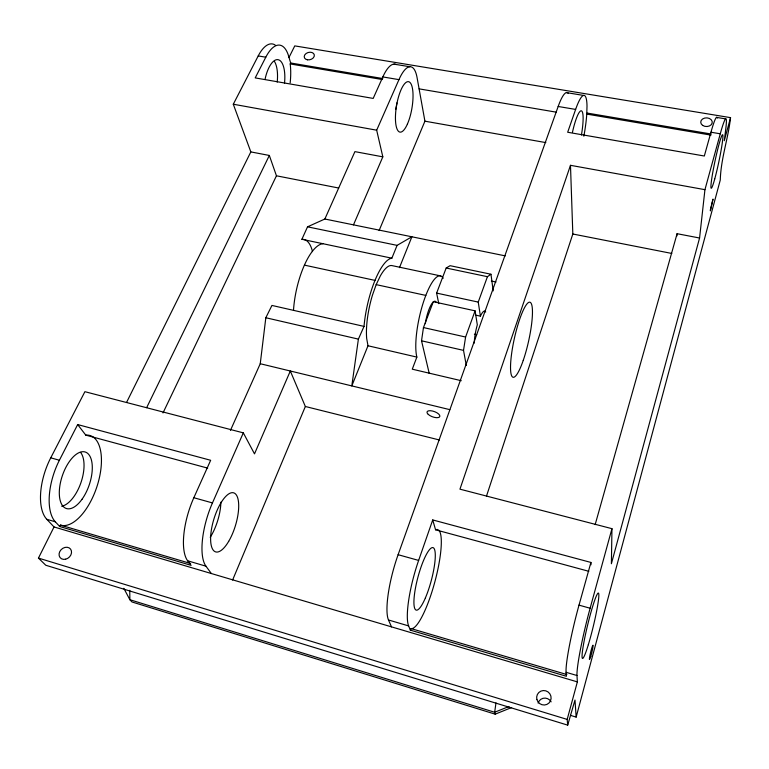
<?xml version="1.0" encoding="UTF-8"?>
<svg xmlns="http://www.w3.org/2000/svg" width="769" height="769" viewBox="0 0 769 769"><rect width="100%" height="100%" fill="white"/><g stroke="black" fill="none" stroke-linecap="round" stroke-linejoin="round"><path stroke-width="1.15" d="M704.942 189.674L570.483 165.316L459.949 489.161L611.951 528.668L611.393 563.735L699.569 238.015L704.942 189.674L720.274 133.796A43.477 3.095 -78 0 1 725.725 129.259L724.292 140.698L730.55 117.647L294.777 45.89L288.942 57.55M676.893 235.968L677.085 233.699L699.569 238.015M230.45 430.4L260.249 363.727L265.824 317.741L271.938 305.437L364.025 326.402A51.696 15.332 -77.5 0 1 391.854 258.201L397.092 245.369L411.896 236.765L399.457 267.66M730.55 117.647C728.185 138.66 720.889 158.683 720.274 180.023L576.154 717.093L570.435 715.353M364.025 326.402L358.392 339.119L351.798 385.932L367.995 345.762L366.688 338.523A44.237 13.111 -77.5 0 1 372.475 295.085L376.176 284.626L380.319 275.956A44.237 13.111 -77.5 0 1 392.277 265.661L440.656 275.917M495.986 702.876L494.659 712.257L495.188 714.161L511.616 707.538M429.237 373.455L421.527 340.802L423.459 327.565L433.322 301.717L475.079 310.839L477.309 324.806A19.994 4.403 -77.4 0 0 474.281 343.109M466.302 365.477L463.524 350.376L465.601 337.033L475.079 310.839M449.807 409.646L290.317 371.004L254.501 453.873L243.321 432.86L84.898 391.69L50.744 457.834A47.082 22.762 -71.1 0 0 46.803 519.296L54.032 526.957L38.45 558.092L45.784 565.253L567.695 725.138L567.176 719.419L577.365 681.892L576.981 675.518A53.263 4.604 -76.4 0 1 590.121 608.241L611.951 528.668M579.009 605.136L590.919 562.437L432.726 519.94L418.634 560.418A51.263 10.91 -74.9 0 0 408.637 625.918L410.338 630.147L566.407 676.268L566.08 672.308A53.128 5.027 -76.3 0 1 579.009 605.136L590.121 608.241M717.237 118.118A43.391 3.384 -78.1 0 0 710.96 132.22L704.327 156.011L567.676 132.249L575.625 109.419A42.132 7.44 -79.1 0 1 587.007 106.045L586.766 114.1A42.132 7.44 -79.1 0 1 583.863 136.2M595.158 524.621L677.085 233.699M486.46 496.178L572.828 234.007L570.483 165.316M410.338 630.147L410.896 628.523A51.263 10.91 -74.9 0 0 434.206 584.219A51.263 10.91 -74.9 0 0 438.465 529.956M391.508 626.87L388.48 619.977A51.023 11.631 -74.8 0 1 398.111 554.699L558.169 106.478A41.978 7.94 -79.2 0 1 568.349 93.52M475.732 315.136L480.414 316.165L478.241 302.092L487.431 276.686L490.968 274.235L493.198 290.884M443.184 278.263A44.737 11.583 -77.4 0 0 423.815 300.977A44.737 11.583 -77.4 0 0 416.856 357.095L412.271 369.187L461.275 380.703M438.772 303.659L436.619 293.095L446.183 268.025L450.096 265.69L490.968 274.235M567.695 725.138L574.991 700.05L576.154 717.093M232.613 580.009L305.351 406.493L290.317 371.004L260.249 363.727M379.098 230.565L424.921 121.185L417.067 77.602A40.517 12.371 -80.4 0 0 398.948 79.64L382.837 76.929L373.186 98.422L255.202 77.9L265.795 57.204A39.306 15.813 -81.6 0 1 288.625 56.118L290.672 62.991L290.201 63.942A39.306 15.813 -81.6 0 1 290.173 82.812M391.854 258.201L301.89 239.284L307.533 226.826L324.864 219.011L353.48 224.856L382.827 156.847L376.675 130.192L398.948 79.64M211.331 573.53L205.967 566.195A48.899 17.841 -73 0 1 212.455 502.926L243.321 432.86M324.864 219.011L354.913 151.628L382.827 156.847M193.836 497.735L210.658 460.285L77.669 424.565L59.396 460.247A47.178 22.512 -71.3 0 0 55.32 521.805L59.732 526.525L191.106 565.35L187.655 560.793A48.687 18.427 -72.9 0 1 193.836 497.735L212.455 502.926M162.999 412.924L276.446 175.793L269.333 155.453L250.838 151.906L233.295 104.219L258.221 55.926A39.238 16.005 -81.7 0 1 275.254 45.092M146.658 407.657L269.333 155.453M126.616 402.312L250.838 151.906M59.732 526.525L60.443 525.102A47.178 22.512 -71.3 0 0 98.163 482.596A47.178 22.512 -71.3 0 0 85.772 435.119L77.669 424.565M508.972 706.49L494.659 712.257L129.874 599.714L123.809 588.314M393.939 64.125L409.79 66.74M566.407 92.597L583.556 95.433M716.487 117.378L725.628 118.887M258.221 55.926L265.795 57.204M558.169 106.478L575.625 109.419M710.96 132.22L720.274 133.796M290.672 62.991L382.818 78.553M587.122 113.062L711.258 134.027M290.201 63.942L382.376 79.534M586.766 114.1L710.96 135.104M419.095 88.858L556.41 112.187M424.921 121.185L545.846 142.601M233.295 104.219L376.675 130.192M276.446 175.793L338.696 188.03M572.828 234.007L671.808 253.453M353.48 224.856L505.291 255.885M307.533 226.826L397.092 245.369M446.183 268.025L487.431 276.686M491.333 281.031L496.024 282.021M436.619 293.095L478.241 302.092M304.418 265.122L375.012 280.397M376.176 284.626L425.815 295.411M474.386 334.207L476.674 334.717M423.459 327.565L465.601 337.033M421.527 340.802L463.524 350.376M265.824 317.741L358.392 339.119M367.995 345.762L416.856 357.095M305.351 406.493L439.397 439.983M85.772 435.119L207.697 468.129M432.726 519.94L435.581 529.812L588.823 571.3M50.744 457.834L59.396 460.247M398.111 554.699L418.634 560.418M46.803 519.296L55.32 521.805M187.655 560.793L205.967 566.195M388.48 619.977L408.637 625.918M566.08 672.308L576.981 675.518M60.443 525.102L190.606 563.514M410.896 628.523L566.878 674.557M54.032 526.957L577.365 681.892M38.45 558.092L567.176 719.419M495.188 714.161L131.97 601.964L129.874 599.714L129.759 590.323M590.919 562.437L590.976 564.802M425.315 323.662A18.831 4.874 -77.4 0 1 430.496 305.975A18.831 4.874 -77.4 0 1 436.206 302.13M435.581 529.812A51.263 10.91 -74.9 0 1 437.609 529.543M382.837 76.929A40.363 12.804 -80.6 0 1 396.141 64.558M572.482 132.191A26.607 4.691 -79.1 0 1 581.441 110.842A26.607 4.691 -79.1 0 1 581.422 135.027M265.161 78.803A24.819 9.978 -81.6 0 1 278.272 59.722A24.819 9.978 -81.6 0 1 284.492 83.36M274.437 61.395A24.771 10.103 -81.7 0 1 277.205 82.091M396.881 102.911A25.483 8.084 -80.6 0 1 395.766 109.342M80.591 452.393A29.722 14.371 -71.1 0 1 80.812 483.028A29.722 14.371 -71.1 0 1 61.674 506.252M220.895 502.138A30.741 11.631 -72.9 0 1 210.216 537.3M293.498 310.349A50.879 17.793 -77.5 0 1 322.97 243.715M304.322 239.543A50.619 18.523 -77.5 0 1 312.502 251.598M301.89 239.284A50.619 18.523 -77.5 0 1 303.534 239.361M538.108 703.116A7.2 7.046 49.7 0 1 551.133 701.837M480.414 316.165A19.994 4.403 -77.4 0 1 485.72 312.003M710.421 209.706L710.373 210.879L713.007 199.094L710.421 209.706M588.333 644.691A33.625 2.903 -76.4 0 0 598.57 593.255A33.625 2.903 -76.4 0 0 584.45 639.424A33.625 2.903 -76.4 0 0 588.333 644.691M714.737 178.966A27.453 1.961 -78 0 0 722.841 135.094A27.453 1.961 -78 0 0 713.142 170.401A27.453 1.961 -78 0 0 714.737 178.966M407.407 124.069A25.579 7.805 -80.4 0 0 409.752 82.264A25.579 7.805 -80.4 0 0 395.545 114.331A25.579 7.805 -80.4 0 0 407.407 124.069M425.411 597.878A32.365 6.883 -75 0 0 433.466 547.845A32.365 6.883 -75 0 0 414.962 590.957A32.365 6.883 -75 0 0 425.411 597.878M82.043 499.235A29.789 14.207 -71.3 0 0 85.936 452.278A29.789 14.207 -71.3 0 0 59.453 489.295A29.789 14.207 -71.3 0 0 82.043 499.235M228.681 541.357A30.875 11.256 -73 0 0 234.276 493.073A30.875 11.256 -73 0 0 210.994 532.629A30.875 11.256 -73 0 0 228.681 541.357M702.645 125.405A5.777 4.345 0.9 0 0 712.152 123.127A5.777 4.345 0.9 0 0 704.702 118.061A5.777 4.345 0.9 0 0 702.645 125.405M307.446 59.809A5.152 3.72 -15.1 0 0 314.29 54.849A5.152 3.72 -15.1 0 0 306.1 53.503A5.152 3.72 -15.1 0 0 307.446 59.809M536.868 699.425A7.315 7.171 46 0 0 548.941 703.058A7.315 7.171 46 0 0 545.827 690.841A7.315 7.171 46 0 0 536.868 699.425M65.605 559.217A6.758 5.527 -41.1 0 0 70.556 549.076A6.758 5.527 -41.1 0 0 59.742 551.652A6.758 5.527 -41.1 0 0 65.605 559.217M523.256 360.344A38.45 7.238 -77.4 0 0 529.985 302.236A38.45 7.238 -77.4 0 0 511.241 356.614A38.45 7.238 -77.4 0 0 523.256 360.344M428.256 414.395A6.786 2.778 20.1 0 0 439.339 417.125A6.786 2.778 20.1 0 0 432.697 411.069A6.786 2.778 20.1 0 0 428.256 414.395M590.794 656.341A7.44 0.606 -76.3 0 0 593.005 645.181A7.44 0.606 -76.3 0 0 589.89 655.669A7.44 0.606 -76.3 0 0 590.794 656.341"/></g></svg>
